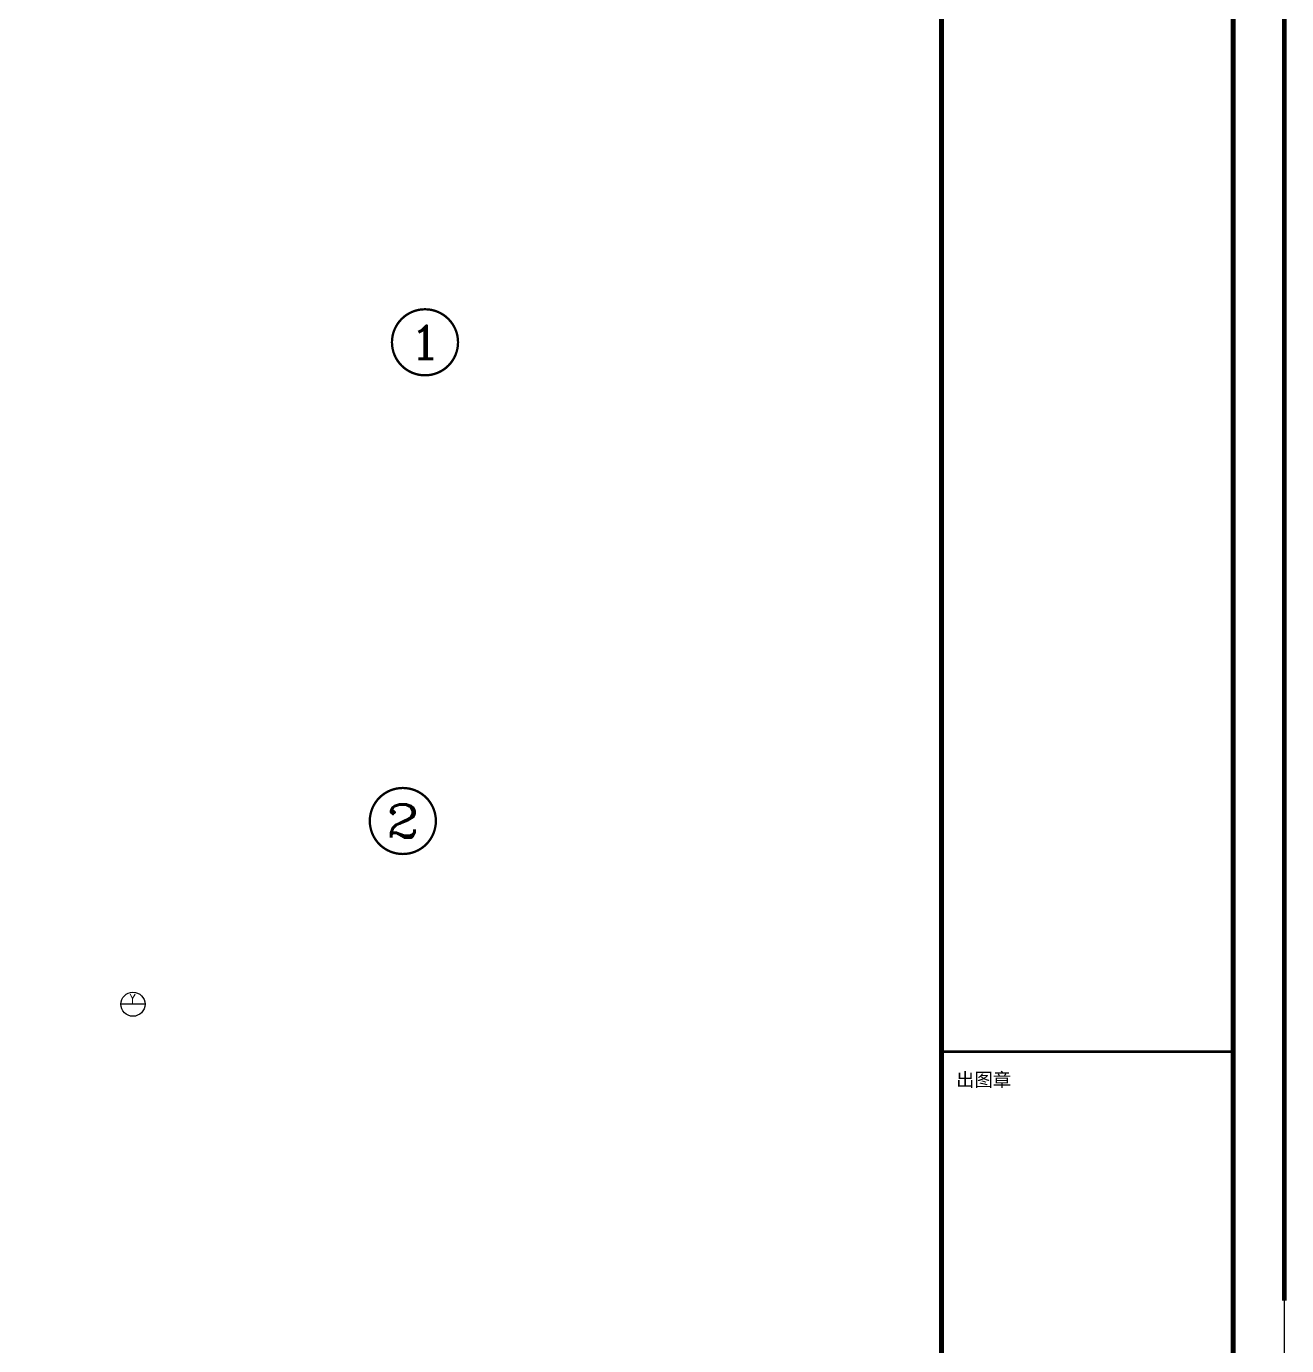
# Model space of a CAD drawing. Extents: x 4150464 to 4450492, y 483482 to 853422.
# Drawn here: x 4408638 to 4450492, y 681826 to 725661 of the extents above; entities that cross this region are included whole.
import ezdxf
from ezdxf.enums import TextEntityAlignment as Align

# ---------------------------------------------------------------- set-up
doc = ezdxf.new("R2010")
doc.units = 0
doc.header["$LTSCALE"] = 1000
doc.header["$MEASUREMENT"] = 0
for name, color, linetype in [('0-排水标注', 7, 'Continuous'), ('PUB_TEXT', 7, 'Continuous'), ('PUB_TITLE', 4, 'Continuous'), ('图框', 7, 'Continuous')]:
    doc.layers.add(name, color=color, linetype=linetype)
doc.styles.add('_HZTXT', font='txt.shx', dxfattribs={"width": 0.8, "bigfont": 'hztxt.shx'})
doc.styles.add('COMP', font='COMPLEX', dxfattribs={"bigfont": 'hztxt'})
doc.styles.add('黑体', font='simhei.ttf')

# ---------------------------------------------------------------- blocks, each defined once
blk = doc.blocks.new('_INDEX1')
at = {"const_width": 0.035}
blk.add_lwpolyline([(-0.5, 0, 1), (0.5, 0, 1)], format="xyb", close=True, dxfattribs=at)
at = {"style": 'COMP', "width": 2.333333}
blk.add_attdef('1', text='', height=0.5, dxfattribs=at).set_placement((-0.25, -0.25), (0.25, -0.25), align=Align.FIT)

msp = doc.modelspace()

# ---------------------------------------------------------------- linework, layer by layer
at = {"layer": '0-排水标注'}
msp.add_line((4412577, 693170), (4411777, 693170), dxfattribs=at)
msp.add_circle((4412177, 693170), 400, dxfattribs=at)
at = {"layer": 'PUB_TITLE'}
msp.add_lwpolyline([(4248288, 626452), (4450418, 626452), (4450418, 769422), (4248288, 769422)], close=True, dxfattribs=at)
msp.add_lwpolyline([(4248288, 626452), (4450418, 626452), (4450418, 769422), (4248288, 769422)], close=True, dxfattribs=at)
at = {"layer": 'PUB_TITLE', "const_width": 170}
msp.add_lwpolyline([(4252538, 628152), (4448718, 628152), (4448718, 767722), (4252538, 767722)], close=True, dxfattribs=at)
msp.add_lwpolyline([(4252538, 628152), (4448718, 628152), (4448718, 767722), (4252538, 767722)], close=True, dxfattribs=at)
at = {"layer": '图框', "color": 4}
for p, q in [((4450418, 769422), (4450418, 683322)), ((4450418, 769422), (4450418, 709422)), ((4450418, 769422), (4450418, 683322)), ((4450418, 769422), (4450418, 709422)), ((4439028, 767722), (4439028, 628152)), ((4439028, 767722), (4439028, 628152))]:
    msp.add_line(p, q, dxfattribs=at)
for points, const_width in [([(4450418, 769422), (4450418, 683322)], 148), ([(4450418, 769422), (4450418, 709422)], 148), ([(4450418, 769422), (4450418, 683322)], 148), ([(4450418, 769422), (4450418, 709422)], 148), ([(4439028, 767722), (4439028, 628152)], 168), ([(4439028, 767722), (4439028, 628152)], 168)]:
    msp.add_lwpolyline(points, dxfattribs=dict(at, const_width=const_width))
at = {"layer": '图框', "color": 4, "const_width": 168}
msp.add_lwpolyline([(4439028, 767722), (4448718, 767722), (4448718, 628152), (4439028, 628152)], close=True, dxfattribs=at)
msp.add_lwpolyline([(4439028, 767722), (4448718, 767722), (4448718, 628152), (4439028, 628152)], close=True, dxfattribs=at)
at = {"layer": '图框', "color": 0, "const_width": 85}
msp.add_lwpolyline([(4439028, 691596), (4448718, 691596)], dxfattribs=at)
msp.add_lwpolyline([(4439028, 691596), (4448718, 691596)], dxfattribs=at)

# ---------------------------------------------------------------- block references
at = {"layer": 'PUB_TEXT', "color": 253, "xscale": 2194.698245453648, "yscale": 2194.698245453648, "zscale": 2194.698245454808}
msp.add_blockref('_INDEX1', (4421876, 715164), dxfattribs=at).add_auto_attribs({'1': '1'})
at = {"layer": 'PUB_TEXT', "color": 253}
ref = msp.add_blockref('_INDEX1', (4421140, 699258), dxfattribs=dict(at, xscale=2194.698245453648, yscale=2194.698245453648, zscale=2194.698245454808))
ref.add_attrib('1', '2', dxfattribs={"layer": '0', "height": 1097, "style": 'COMP', "width": 1.5}).set_placement((4420592, 698709), (4421689, 698709), align=Align.FIT)

# ---------------------------------------------------------------- texts
at = {"layer": '0-排水标注', "style": '_HZTXT', "width": 0.8}
msp.add_text('Y', height=300, rotation=360, dxfattribs=at).set_placement((4412071, 693205))
at = {"layer": '图框', "color": 4, "style": '黑体'}
msp.add_text('出图章', height=447, dxfattribs=at).set_placement((4439514, 690439))
msp.add_text('出图章', height=447, dxfattribs=at).set_placement((4439514, 690439))

doc.saveas('drawing.dxf')
